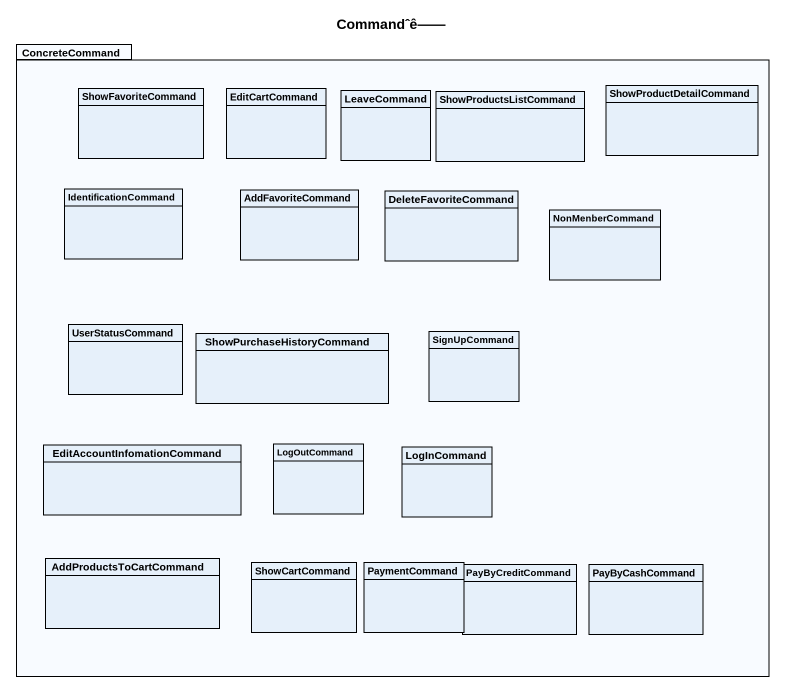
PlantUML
@startuml
title Commandˆê——
hide circle
hide empty members
package ConcreteCommand {
  class ShowFavoriteCommand
  class EditCartCommand
  class LeaveCommand
  class ShowProductsListCommand
  class ShowProductDetailCommand
  class IdentificationCommand
  class AddFavoriteCommand
  class DeleteFavoriteCommand
  class NonMenberCommand
  class UserStatusCommand
  class ShowPurchaseHistoryCommand
  class SignUpCommand
  class EditAccountInfomationCommand
  class LogOutCommand
  class LogInCommand
  class AddProductsToCartCommand
  class ShowCartCommand
  class PaymentCommand
  class PayByCreditCommand
  class PayByCashCommand
}
@enduml
